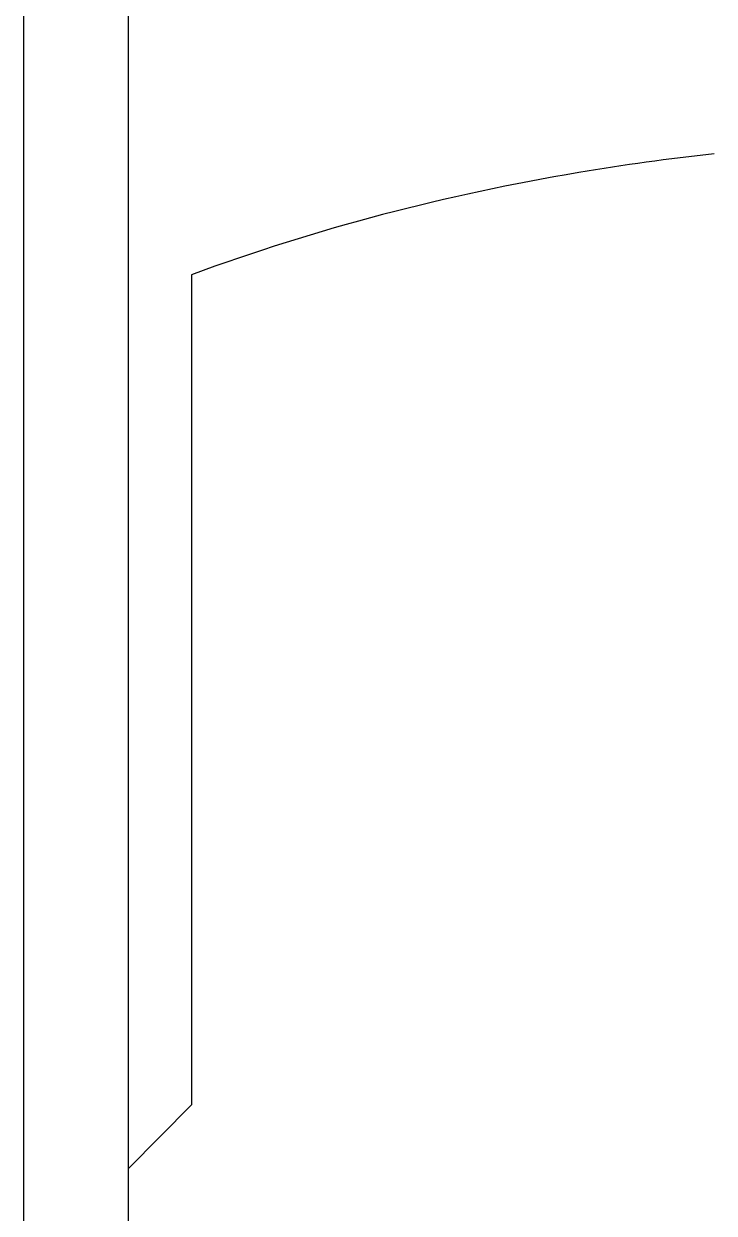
# Model space of a CAD drawing. Extents: x 185245 to 1992634, y -19957 to 755165.
# Drawn here: x 1876379.8 to 1876454.8, y 582530.9 to 582660.1 of the extents above; entities that cross this region are included whole.
import ezdxf

# ---------------------------------------------------------------- set-up
doc = ezdxf.new("R2010")
doc.units = 0
doc.header["$LTSCALE"] = 1000
doc.header["$MEASUREMENT"] = 0
doc.layers.add('02___PRT_ALL_AXES', color=7, linetype='Continuous')

msp = doc.modelspace()

# ---------------------------------------------------------------- linework, layer by layer
at = {"color": 7, "linetype": 'Continuous'}
for p, q in [((1876391.17, 582435.83), (1876391.17, 584065.92)), ((1876379.79, 582435.83), (1876379.79, 583974.29))]:
    msp.add_line(p, q, dxfattribs=at)
at = {"layer": '02___PRT_ALL_AXES', "color": 7, "linetype": 'Continuous'}
for p, q in [((1876398, 582632.79), (1876398, 582542.64)), ((1876398, 582542.64), (1876391.17, 582535.74))]:
    msp.add_line(p, q, dxfattribs=at)
msp.add_open_spline([(1876454.8, 582645.92), (1876449.87, 582645.39), (1876430.59, 582642.74), (1876411.61, 582637.81), (1876398, 582632.79)], degree=3, knots=[0, 0, 0, 0, 0.254628, 1, 1, 1, 1], dxfattribs=at)

doc.saveas('drawing.dxf')
